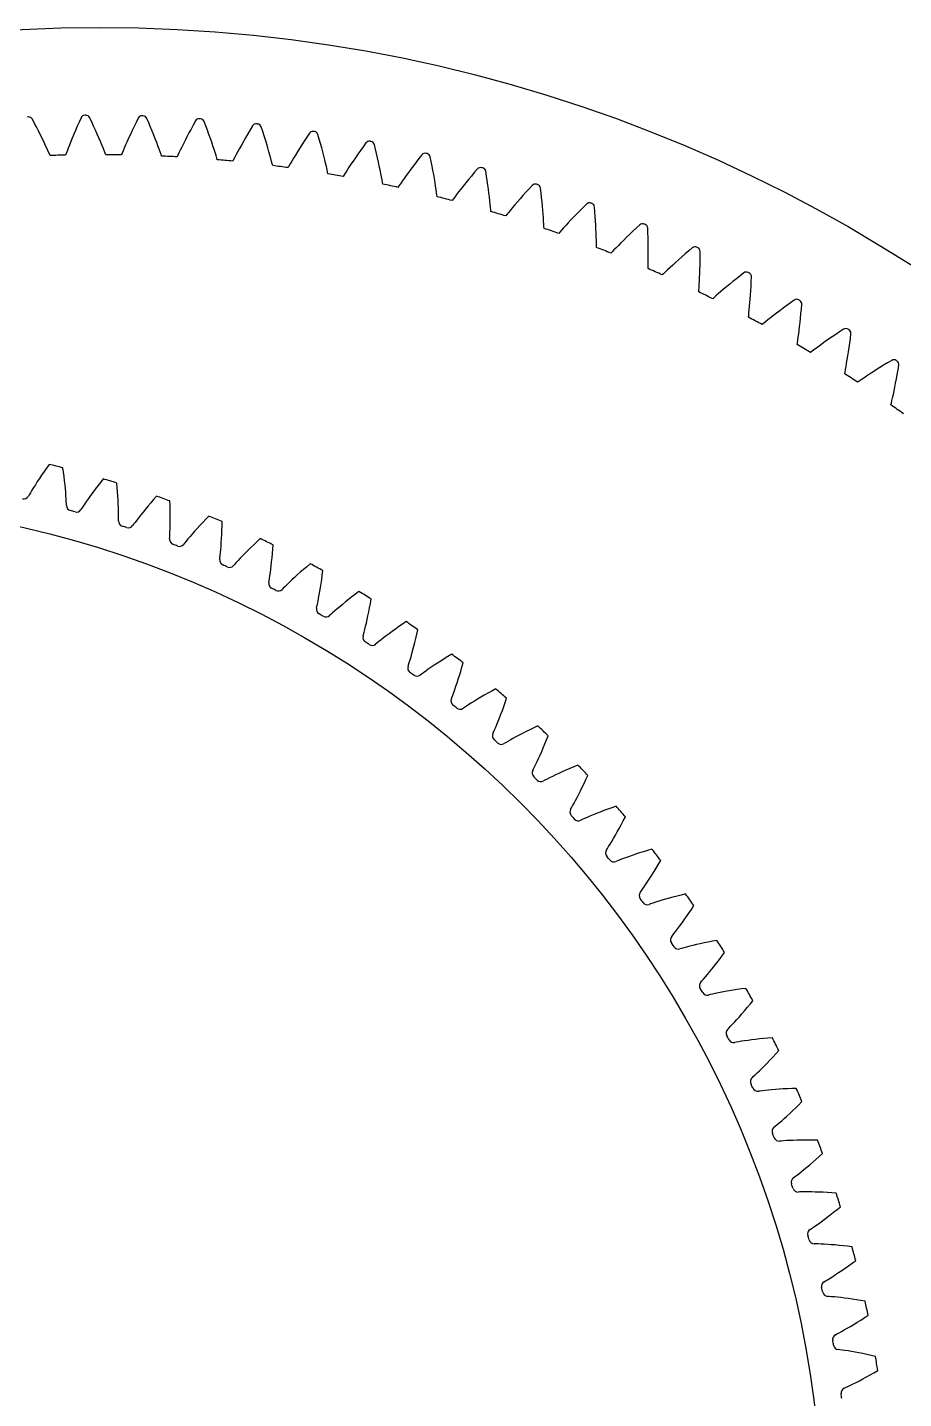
# Model space of a CAD drawing. Header units: millimetres. Extents: x -107 to 107, y -107 to 107.
# Drawn here: x -5.1 to 57.3, y 9.4 to 107.1 of the extents above; entities that cross this region are included whole.
import ezdxf

# ---------------------------------------------------------------- set-up
doc = ezdxf.new("R2010")
doc.units = ezdxf.units.MM

msp = doc.modelspace()

# ---------------------------------------------------------------- linework, layer by layer
at = {"layer": 'journal'}
msp.add_circle((-21.875, 0), 73.3245, dxfattribs=at)
at = {"layer": 'outer'}
msp.add_circle((0, 0), 107.079107, dxfattribs=at)
at = {"layer": 'output_ring'}
for p, q in [((-1.327338, 100.649201), (-1.466602, 100.339427)), ((-0.567274, 100.348542), (-0.712787, 100.65543)), ((2.752619, 100.620309), (2.600916, 100.316434)), ((3.499875, 100.289095), (3.366918, 100.601627)), ((-4.63349, 100.243116), (-4.791321, 100.543855)), ((-4.482657, 99.950977), (-4.63349, 100.243116)), ((-4.339399, 99.668137), (-4.482657, 99.950977)), ((-4.20389, 99.395463), (-4.339399, 99.668137)), ((-1.725209, 99.747639), (-1.843898, 99.467235)), ((-1.599404, 100.038662), (-1.725209, 99.747639)), ((-1.466602, 100.339427), (-1.599404, 100.038662)), ((-0.428403, 100.050529), (-0.567274, 100.348542)), ((-0.296726, 99.762116), (-0.428403, 100.050529)), ((-0.172378, 99.484175), (-0.296726, 99.762116)), ((2.318539, 99.735612), (2.188584, 99.460248)), ((2.456034, 100.021297), (2.318539, 99.735612)), ((2.600916, 100.316434), (2.456034, 100.021297)), ((3.626555, 99.985699), (3.499875, 100.289095)), ((3.746435, 99.692187), (3.626555, 99.985699)), ((3.859417, 99.409434), (3.746435, 99.692187)), ((6.507437, 99.839597), (6.358478, 99.559719)), ((6.664161, 100.12862), (6.507437, 99.839597)), ((6.828054, 100.426099), (6.664161, 100.12862)), ((7.561274, 100.064873), (7.441091, 100.382537)), ((7.675554, 99.756593), (7.561274, 100.064873)), ((7.783441, 99.458463), (7.675554, 99.756593)), ((10.716457, 99.776296), (10.548149, 99.493862)), ((10.892271, 100.066888), (10.716457, 99.776296)), ((11.610249, 99.676245), (11.503039, 99.998518)), ((11.711942, 99.363587), (11.610249, 99.676245)), ((-4.076373, 99.134022), (-4.20389, 99.395463)), ((-3.957199, 98.88517), (-4.076373, 99.134022)), ((-3.846896, 98.650707), (-3.957199, 98.88517)), ((-3.746287, 98.433177), (-3.846896, 98.650707)), ((-2.154976, 98.702161), (-2.24218, 98.47892)), ((-2.059124, 98.942894), (-2.154976, 98.702161)), ((-1.955293, 99.198528), (-2.059124, 98.942894)), ((-1.843898, 99.467235), (-1.955293, 99.198528)), ((-0.05556, 99.217781), (-0.172378, 99.484175)), ((0.05343, 98.964304), (-0.05556, 99.217781)), ((0.154141, 98.725563), (0.05343, 98.964304)), ((0.245852, 98.504135), (0.154141, 98.725563)), ((1.846756, 98.708409), (1.750577, 98.488885)), ((1.952285, 98.94506), (1.846756, 98.708409)), ((2.066391, 99.196276), (1.952285, 98.94506)), ((2.188584, 99.460248), (2.066391, 99.196276)), ((3.965343, 99.138525), (3.859417, 99.409434)), ((4.063972, 98.880839), (3.965343, 99.138525)), ((4.154925, 98.638213), (4.063972, 98.880839)), ((4.237587, 98.413251), (4.154925, 98.638213)), ((5.960487, 98.784659), (5.845455, 98.552479)), ((6.08468, 99.031045), (5.960487, 98.784659)), ((6.21747, 99.289847), (6.08468, 99.031045)), ((6.358478, 99.559719), (6.21747, 99.289847)), ((7.884872, 99.171365), (7.783441, 99.458463)), ((7.979732, 98.896385), (7.884872, 99.171365)), ((8.067837, 98.634914), (7.979732, 98.896385)), ((8.148883, 98.388801), (8.067837, 98.634914)), ((10.092972, 98.703106), (9.958896, 98.461955)), ((10.236141, 98.956314), (10.092972, 98.703106)), ((10.387969, 99.22025), (10.236141, 98.956314)), ((10.548149, 99.493862), (10.387969, 99.22025)), ((11.807659, 99.06133), (11.711942, 99.363587)), ((11.897371, 98.770356), (11.807659, 99.06133)), ((11.98101, 98.491759), (11.897371, 98.770356)), ((14.400394, 98.717762), (14.237994, 98.460196)), ((14.57153, 98.984658), (14.400394, 98.717762)), ((14.751145, 99.260039), (14.57153, 98.984658)), ((14.938591, 99.543267), (14.751145, 99.260039)), ((15.640149, 99.123849), (15.546087, 99.450202)), ((15.729087, 98.807326), (15.640149, 99.123849)), ((15.812477, 98.501439), (15.729087, 98.807326)), ((18.960368, 98.856098), (18.761598, 98.580698)), ((19.644351, 98.408592), (19.563593, 98.73849)), ((-3.656784, 98.236545), (-3.746287, 98.433177)), ((-3.581247, 98.068193), (-3.656784, 98.236545)), ((-3.530154, 97.953016), (-3.581247, 98.068193)), ((-2.384735, 98.104581), (-2.428736, 97.986512)), ((-2.319569, 98.277212), (-2.384735, 98.104581)), ((-2.24218, 98.47892), (-2.319569, 98.277212)), ((0.327313, 98.304037), (0.245852, 98.504135)), ((0.395965, 98.132762), (0.327313, 98.304037)), ((0.442349, 98.015609), (0.395965, 98.132762)), ((1.592968, 98.120631), (1.544219, 98.004442)), ((1.665078, 98.290479), (1.592968, 98.120631)), ((1.750577, 98.488885), (1.665078, 98.290479)), ((4.310872, 98.210015), (4.237587, 98.413251)), ((4.372527, 98.0361), (4.310872, 98.210015)), ((4.414125, 97.917163), (4.372527, 98.0361)), ((5.568055, 97.975469), (5.514638, 97.861351)), ((5.646988, 98.142255), (5.568055, 97.975469)), ((5.740458, 98.337034), (5.646988, 98.142255)), ((5.845455, 98.552479), (5.740458, 98.337034)), ((8.22236, 98.160674), (8.148883, 98.388801)), ((8.287348, 97.954635), (8.22236, 98.160674)), ((8.341904, 97.778364), (8.287348, 97.954635)), ((8.378648, 97.657839), (8.341904, 97.778364)), ((9.533994, 97.669334), (9.475995, 97.557474)), ((9.619621, 97.832784), (9.533994, 97.669334)), ((9.720907, 98.023614), (9.619621, 97.832784)), ((9.834549, 98.234628), (9.720907, 98.023614)), ((9.958896, 98.461955), (9.834549, 98.234628)), ((12.058446, 98.226932), (11.98101, 98.491759)), ((12.129452, 97.977737), (12.058446, 98.226932)), ((12.193623, 97.746819), (12.129452, 97.977737)), ((12.250208, 97.538316), (12.193623, 97.746819)), ((13.807485, 97.755378), (13.685385, 97.549143)), ((13.940943, 97.977479), (13.807485, 97.755378)), ((14.084681, 98.212998), (13.940943, 97.977479)), ((14.237994, 98.460196), (14.084681, 98.212998)), ((15.890323, 98.207069), (15.812477, 98.501439)), ((15.962603, 97.925311), (15.890323, 98.207069)), ((16.029243, 97.657563), (15.962603, 97.925311)), ((18.216454, 97.802309), (18.053249, 97.561526)), ((18.389158, 98.053081), (18.216454, 97.802309)), ((18.57097, 98.312822), (18.389158, 98.053081)), ((18.761598, 98.580698), (18.57097, 98.312822)), ((19.72039, 98.088726), (19.644351, 98.408592)), ((19.791315, 97.77971), (19.72039, 98.088726)), ((19.857168, 97.482427), (19.791315, 97.77971)), ((22.741225, 97.73939), (22.539898, 97.479459)), ((22.950992, 98.006508), (22.741225, 97.73939)), ((23.616279, 97.531651), (23.548956, 97.864551)), ((12.297576, 97.359979), (12.250208, 97.538316)), ((12.329406, 97.238064), (12.297576, 97.359979)), ((13.484268, 97.202728), (13.421784, 97.093311)), ((13.576449, 97.362574), (13.484268, 97.202728)), ((13.685385, 97.549143), (13.576449, 97.362574)), ((16.090092, 97.405695), (16.029243, 97.657563)), ((16.144853, 97.172366), (16.090092, 97.405695)), ((16.192942, 96.961742), (16.144853, 97.172366)), ((16.233043, 96.781631), (16.192942, 96.961742)), ((16.259906, 96.658526), (16.233043, 96.781631)), ((17.51097, 96.732397), (17.412387, 96.576418)), ((17.627378, 96.914398), (17.51097, 96.732397)), ((17.757735, 97.115516), (17.627378, 96.914398)), ((17.900084, 97.332026), (17.757735, 97.115516)), ((18.053249, 97.561526), (17.900084, 97.332026)), ((19.91797, 97.197971), (19.857168, 97.482427)), ((19.973705, 96.927743), (19.91797, 97.197971)), ((20.024296, 96.673616), (19.973705, 96.927743)), ((21.992155, 96.749761), (21.829816, 96.526656)), ((22.164984, 96.983732), (21.992155, 96.749761)), ((22.347709, 97.227299), (22.164984, 96.983732)), ((22.539898, 97.479459), (22.347709, 97.227299)), ((23.679292, 97.208966), (23.616279, 97.531651)), ((23.737635, 96.89733), (23.679292, 97.208966)), ((23.791387, 96.597622), (23.737635, 96.89733)), ((26.683488, 96.737496), (26.471793, 96.485937)), ((26.903909, 96.995893), (26.683488, 96.737496)), ((27.549405, 96.494466), (27.495628, 96.82982)), ((17.412387, 96.576418), (17.34552, 96.469623)), ((20.069556, 96.43826), (20.024296, 96.673616)), ((20.10907, 96.22586), (20.069556, 96.43826)), ((20.141839, 96.044272), (20.10907, 96.22586)), ((20.163691, 95.92018), (20.141839, 96.044272)), ((21.311898, 95.791434), (21.240758, 95.687436)), ((21.416721, 95.94329), (21.311898, 95.791434)), ((21.54041, 96.120423), (21.416721, 95.94329)), ((21.67881, 96.316093), (21.54041, 96.120423)), ((21.829816, 96.526656), (21.67881, 96.316093)), ((23.840611, 96.310936), (23.791387, 96.597622)), ((23.885349, 96.038671), (23.840611, 96.310936)), ((23.9256, 95.782703), (23.885349, 96.038671)), ((23.961285, 95.545706), (23.9256, 95.782703)), ((25.894929, 95.779036), (25.723681, 95.562694)), ((26.077097, 96.005811), (25.894929, 95.779036)), ((26.269543, 96.241773), (26.077097, 96.005811)), ((26.471793, 96.485937), (26.269543, 96.241773)), ((27.599289, 96.169492), (27.549405, 96.494466)), ((27.644955, 95.855747), (27.599289, 96.169492)), ((27.686517, 95.554108), (27.644955, 95.855747)), ((30.812622, 95.825915), (30.581911, 95.576662)), ((23.992159, 95.331879), (23.961285, 95.545706)), ((24.017542, 95.149112), (23.992159, 95.331879)), ((24.034348, 95.024236), (24.017542, 95.149112)), ((25.176394, 94.849064), (25.101098, 94.748035)), ((25.287285, 94.996547), (25.176394, 94.849064)), ((25.41805, 95.168523), (25.287285, 94.996547)), ((25.564266, 95.358423), (25.41805, 95.168523)), ((25.723681, 95.562694), (25.564266, 95.358423)), ((27.724082, 95.265662), (27.686517, 95.554108)), ((27.75775, 94.991808), (27.724082, 95.265662)), ((27.787595, 94.734419), (27.75775, 94.991808)), ((27.813646, 94.49617), (27.787595, 94.734419)), ((29.946366, 94.870153), (29.755157, 94.650947)), ((30.148216, 95.098122), (29.946366, 94.870153)), ((30.360195, 95.33389), (30.148216, 95.098122)), ((30.581911, 95.576662), (30.360195, 95.33389)), ((31.437267, 95.29874), (31.397125, 95.635998)), ((31.473941, 94.972012), (31.437267, 95.29874)), ((31.506855, 94.656674), (31.473941, 94.972012)), ((27.835829, 94.281267), (27.813646, 94.49617)), ((27.853785, 94.097622), (27.835829, 94.281267)), ((27.865516, 93.972168), (27.853785, 94.097622)), ((29.116301, 93.893726), (28.999525, 93.750858)), ((29.253928, 94.060261), (29.116301, 93.893726)), ((29.40772, 94.244079), (29.253928, 94.060261)), ((29.575283, 94.441722), (29.40772, 94.244079)), ((29.755157, 94.650947), (29.575283, 94.441722)), ((31.536158, 94.353598), (31.506855, 94.656674)), ((31.562003, 94.063867), (31.536158, 94.353598)), ((31.584545, 93.788873), (31.562003, 94.063867)), ((31.603934, 93.530486), (31.584545, 93.788873)), ((33.977356, 93.798226), (33.766433, 93.578623)), ((34.198715, 94.025208), (33.977356, 93.798226)), ((34.430087, 94.258796), (34.198715, 94.025208)), ((34.67071, 94.498495), (34.430087, 94.258796)), ((35.273478, 93.946439), (35.247036, 94.285047)), ((35.296881, 93.618493), (35.273478, 93.946439)), ((28.999525, 93.750858), (28.920196, 93.652963)), ((31.620309, 93.291377), (31.603934, 93.530486)), ((31.633765, 93.075752), (31.620309, 93.291377)), ((31.644264, 92.89153), (31.633765, 93.075752)), ((31.6509, 92.765704), (31.644264, 92.89153)), ((33.041743, 92.797458), (32.89748, 92.636637)), ((33.202858, 92.974893), (33.041743, 92.797458)), ((33.378292, 93.165583), (33.202858, 92.974893)), ((33.566498, 93.367346), (33.378292, 93.165583)), ((33.766433, 93.578623), (33.566498, 93.367346)), ((35.316988, 93.30208), (35.296881, 93.618493)), ((35.333985, 92.998066), (35.316988, 93.30208)), ((35.348068, 92.707525), (35.333985, 92.998066)), ((38.221695, 92.786064), (37.981047, 92.562044)), ((38.471834, 93.015814), (38.221695, 92.786064)), ((39.051734, 92.439784), (39.039037, 92.779185)), ((32.775009, 92.498619), (32.691779, 92.40402)), ((32.89748, 92.636637), (32.775009, 92.498619)), ((35.359447, 92.431844), (35.348068, 92.707525)), ((35.368349, 92.172883), (35.359447, 92.431844)), ((35.37502, 91.933307), (35.368349, 92.172883)), ((35.379726, 91.717314), (35.37502, 91.933307)), ((37.322688, 91.930344), (37.126461, 91.736373)), ((37.531022, 92.133344), (37.322688, 91.930344)), ((37.750671, 92.344218), (37.531022, 92.133344)), ((37.981047, 92.562044), (37.750671, 92.344218)), ((39.061828, 92.111159), (39.051734, 92.439784)), ((39.069096, 91.794191), (39.061828, 92.111159)), ((35.382751, 91.532818), (35.379726, 91.717314)), ((35.384283, 91.406826), (35.382751, 91.532818)), ((36.496645, 91.094406), (36.409649, 91.003257)), ((36.624608, 91.227347), (36.496645, 91.094406)), ((36.77527, 91.382189), (36.624608, 91.227347)), ((36.943443, 91.552949), (36.77527, 91.382189)), ((37.126461, 91.736373), (36.943443, 91.552949)), ((39.073759, 91.489738), (39.069096, 91.794191)), ((39.076055, 91.198865), (39.073759, 91.489738)), ((39.074653, 90.663841), (39.076253, 90.922949)), ((39.076253, 90.922949), (39.076055, 91.198865)), ((41.700976, 90.946801), (41.461962, 90.73849)), ((41.950505, 91.160884), (41.700976, 90.946801)), ((42.209749, 91.380308), (41.950505, 91.160884)), ((42.765829, 90.781251), (42.766897, 91.120888)), ((39.059529, 89.897767), (39.063104, 90.023717)), ((39.063104, 90.023717), (39.067559, 90.208185)), ((39.067559, 90.208185), (39.07161, 90.424191)), ((39.07161, 90.424191), (39.074653, 90.663841)), ((40.62333, 89.980584), (40.448375, 89.81678)), ((40.813631, 90.15644), (40.62333, 89.980584)), ((41.017558, 90.342299), (40.813631, 90.15644)), ((41.233947, 90.536691), (41.017558, 90.342299)), ((41.461962, 90.73849), (41.233947, 90.536691)), ((42.749334, 89.831092), (42.757014, 90.135485)), ((42.757014, 90.135485), (42.762597, 90.452486)), ((42.762597, 90.452486), (42.765829, 90.781251)), ((40.158316, 89.540524), (40.067698, 89.452976)), ((40.291562, 89.66817), (40.158316, 89.540524)), ((40.448375, 89.81678), (40.291562, 89.66817)), ((42.704005, 88.766508), (42.716758, 89.005838)), ((42.716758, 89.005838), (42.728857, 89.264668)), ((42.728857, 89.264668), (42.739841, 89.540366)), ((42.739841, 89.540366), (42.749334, 89.831092)), ((45.105131, 88.983678), (44.869125, 88.791285)), ((45.35239, 89.182132), (45.105131, 88.983678)), ((45.61039, 89.385927), (45.35239, 89.182132)), ((45.878314, 89.594665), (45.61039, 89.385927)), ((46.393107, 88.645201), (46.40966, 88.973564)), ((46.40966, 88.973564), (46.42449, 89.312879)), ((42.670601, 88.241006), (42.679277, 88.366708)), ((42.679277, 88.366708), (42.691204, 88.550843)), ((42.691204, 88.550843), (42.704005, 88.766508)), ((43.892317, 87.961669), (43.754008, 87.839528)), ((44.055024, 88.103802), (43.892317, 87.961669)), ((44.236474, 88.260381), (44.055024, 88.103802)), ((44.433745, 88.428381), (44.236474, 88.260381)), ((44.645036, 88.605823), (44.433745, 88.428381)), ((44.869125, 88.791285), (44.645036, 88.605823)), ((46.333406, 87.734752), (46.354673, 88.024855)), ((46.354673, 88.024855), (46.374681, 88.328686)), ((46.374681, 88.328686), (46.393107, 88.645201)), ((43.754008, 87.839528), (43.659916, 87.755724)), ((46.244707, 86.748013), (46.266238, 86.962982)), ((46.266238, 86.962982), (46.288679, 87.201598)), ((46.288679, 87.201598), (46.311258, 87.459726)), ((46.311258, 87.459726), (46.333406, 87.734752)), ((48.674192, 87.082667), (48.430583, 86.899996)), ((48.929291, 87.270937), (48.674192, 87.082667)), ((49.195338, 87.464109), (48.929291, 87.270937)), ((49.4715, 87.661817), (49.195338, 87.464109)), ((49.947393, 86.692271), (49.97724, 87.019694)), ((49.97724, 87.019694), (50.005809, 87.358129)), ((46.211565, 86.439265), (46.225328, 86.564513)), ((46.225328, 86.564513), (46.244707, 86.748013)), ((47.277812, 85.994211), (47.180401, 85.914289)), ((47.420957, 86.110647), (47.277812, 85.994211)), ((47.58929, 86.246069), (47.420957, 86.110647)), ((47.776936, 86.395167), (47.58929, 86.246069)), ((47.980854, 86.555034), (47.776936, 86.395167)), ((48.199163, 86.723768), (47.980854, 86.555034)), ((48.430583, 86.899996), (48.199163, 86.723768)), ((49.850844, 85.78499), (49.88385, 86.073993)), ((49.88385, 86.073993), (49.916156, 86.376763)), ((49.916156, 86.376763), (49.947393, 86.692271)), ((49.722231, 84.802656), (49.752456, 85.016576)), ((49.752456, 85.016576), (49.784548, 85.254087)), ((49.784548, 85.254087), (49.817569, 85.511087)), ((49.817569, 85.511087), (49.850844, 85.78499)), ((52.163282, 85.038579), (51.91247, 84.86593)), ((52.425801, 85.216356), (52.163282, 85.038579)), ((52.699458, 85.398588), (52.425801, 85.216356)), ((52.983405, 85.584942), (52.699458, 85.398588)), ((53.462707, 84.922851), (53.504968, 85.25985)), ((49.676604, 84.495505), (49.695431, 84.620092)), ((49.695431, 84.620092), (49.722231, 84.802656)), ((50.723938, 84.007606), (50.623369, 83.931697)), ((50.871685, 84.118146), (50.723938, 84.007606)), ((51.045367, 84.246635), (50.871685, 84.118146)), ((51.238902, 84.388006), (51.045367, 84.246635)), ((51.449131, 84.539477), (51.238902, 84.388006)), ((51.674098, 84.699225), (51.449131, 84.539477)), ((51.91247, 84.86593), (51.674098, 84.699225)), ((53.331069, 83.981711), (53.375618, 84.282924)), ((53.375618, 84.282924), (53.419615, 84.596907)), ((53.419615, 84.596907), (53.462707, 84.922851)), ((53.15693, 82.930488), (53.198622, 83.166503)), ((53.198622, 83.166503), (53.24203, 83.421954)), ((53.24203, 83.421954), (53.286378, 83.694283)), ((53.286378, 83.694283), (53.331069, 83.981711)), ((55.836175, 83.021765), (55.566667, 82.854773)), ((56.116992, 83.192757), (55.836175, 83.021765)), ((56.408259, 83.367451), (56.116992, 83.192757)), ((56.860335, 82.68648), (56.916218, 83.021489)), ((53.060024, 82.412919), (53.083885, 82.53664)), ((53.083885, 82.53664), (53.118061, 82.717969)), ((53.118061, 82.717969), (53.15693, 82.930488)), ((54.417577, 82.108783), (54.23883, 81.987438)), ((54.616682, 82.242195), (54.417577, 82.108783)), ((54.832876, 82.385022), (54.616682, 82.242195)), ((55.064133, 82.535522), (54.832876, 82.385022)), ((55.309065, 82.69243), (55.064133, 82.535522)), ((55.566667, 82.854773), (55.309065, 82.69243)), ((56.690665, 81.751448), (56.747384, 82.050608)), ((56.747384, 82.050608), (56.80407, 82.36255)), ((56.80407, 82.36255), (56.860335, 82.68648)), ((54.086725, 81.882977), (53.983162, 81.811206)), ((54.23883, 81.987438), (54.086725, 81.882977)), ((56.52529, 80.942277), (56.579015, 81.195759)), ((56.579015, 81.195759), (56.634363, 81.466067)), ((56.634363, 81.466067), (56.690665, 81.751448)), ((56.356266, 80.194929), (56.385121, 80.317582)), ((56.385121, 80.317582), (56.426618, 80.497376)), ((56.426618, 80.497376), (56.474068, 80.708145)), ((56.474068, 80.708145), (56.52529, 80.942277))]:
    msp.add_line(p, q, dxfattribs=at)
for centre, radius, start, end in [((0, 0), 100.829107, 92.882622, 92.923829), ((-5.055612, 100.401903), 0.3, 28.240478, 92.882622), ((-1.05491, 100.523572), 0.3, 90.601249, 155.243392), ((0, 0), 100.829107, 90.560042, 90.601249), ((-0.982613, 100.524305), 0.3, 25.917898, 90.560042), ((3.019733, 100.483743), 0.3, 88.278668, 152.920812), ((0, 0), 100.829107, 88.237461, 88.278668), ((3.092, 100.481545), 0.3, 23.595317, 88.237461), ((7.089414, 100.278819), 0.3, 85.956087, 150.598231), ((0, 0), 100.829107, 85.91488, 85.956087), ((7.161532, 100.273695), 0.3, 21.272737, 85.91488), ((11.147447, 99.909138), 0.3, 83.633507, 148.275651), ((0, 0), 100.829107, 83.5923, 83.633507), ((11.219298, 99.901095), 0.3, 18.950156, 83.5923), ((15.187165, 99.375306), 0.3, 81.310926, 145.95307), ((0, 0), 100.829107, 81.269719, 81.310926), ((15.258632, 99.364358), 0.3, 16.627575, 81.269719), ((19.201931, 98.6782), 0.3, 78.988345, 143.630489), ((0, 0), 100.829107, 78.947138, 78.988345), ((19.272895, 98.664365), 0.3, 14.304995, 78.947138), ((0, 0), 98.016607, 91.419867, 92.064004), ((0, 0), 98.016607, 89.097286, 89.741423), ((0, 0), 98.016607, 86.774706, 87.418843), ((0, 0), 98.016607, 84.452125, 85.096262), ((23.185147, 97.818967), 0.3, 76.665765, 141.307909), ((0, 0), 100.829107, 76.624558, 76.665765), ((23.255492, 97.802267), 0.3, 11.982414, 76.624558), ((0, 0), 98.016607, 82.129545, 82.773681), ((27.130271, 96.799017), 0.3, 74.343184, 138.985328), ((0, 0), 100.829107, 74.301977, 74.343184), ((27.199882, 96.77948), 0.3, 9.659833, 74.301977), ((0, 0), 98.016607, 79.806964, 80.451101), ((0, 0), 98.016607, 77.484383, 78.12852), ((31.03082, 95.620027), 0.3, 72.020603, 136.662747), ((0, 0), 100.829107, 71.979397, 72.020603), ((31.099581, 95.597685), 0.3, 7.337253, 71.979397), ((0, 0), 98.016607, 75.161803, 75.805939), ((0, 0), 98.016607, 72.839222, 73.483359), ((34.880385, 94.283934), 0.3, 69.698023, 134.340167), ((0, 0), 100.829107, 69.656816, 69.698023), ((34.948185, 94.258823), 0.3, 5.014672, 69.656816), ((38.672642, 92.792932), 0.3, 67.375442, 132.017586), ((0, 0), 100.829107, 67.334235, 67.375442), ((38.739368, 92.765095), 0.3, 2.692091, 67.334235), ((0, 0), 98.016607, 70.516641, 71.160778), ((0, 0), 98.016607, 68.194061, 68.838197), ((42.401359, 91.149471), 0.3, 65.052862, 129.695005), ((0, 0), 100.829107, 65.011655, 65.052862), ((42.466903, 91.118953), 0.3, 0.369511, 65.011655), ((0, 0), 98.016607, 65.87148, 66.515617), ((46.060412, 89.356252), 0.3, 62.730281, 127.372425), ((0, 0), 100.829107, 62.689074, 62.730281), ((46.124665, 89.323103), 0.3, 358.04693, 62.689074), ((0, 0), 98.016607, 63.548899, 64.193036), ((49.643787, 87.416222), 0.3, 60.4077, 125.049844), ((0, 0), 100.829107, 60.366493, 60.4077), ((49.706644, 87.380495), 0.3, 355.724349, 60.366493), ((0, 0), 98.016607, 61.226319, 61.870455), ((53.145598, 85.332566), 0.3, 58.08512, 122.727263), ((0, 0), 100.829107, 58.043913, 58.08512), ((53.206955, 85.294322), 0.3, 353.401769, 58.043913), ((0, 0), 98.016607, 58.903738, 59.547875), ((56.56009, 83.108709), 0.3, 55.762539, 120.404683), ((0, 0), 100.829107, 55.721332, 55.762539), ((56.619847, 83.06801), 0.3, 351.079188, 55.721332), ((0, 0), 98.016607, 56.581157, 57.225294), ((0, 0), 98.016607, 54.258577, 54.902714)]:
    msp.add_arc(centre, radius, start, end, dxfattribs=at)
at = {"layer": 'thin_ring_external'}
for p, q in [((-4.129839, 75.197196), (-4.288804, 74.9593)), ((-3.96157, 75.443298), (-4.129839, 75.197196)), ((-3.784209, 75.69679), (-3.96157, 75.443298)), ((-3.597914, 75.956986), (-3.784209, 75.69679)), ((-2.567379, 75.3956), (-2.610793, 75.712654)), ((-2.52874, 75.088643), (-2.567379, 75.3956)), ((-4.706268, 74.30627), (-4.823453, 74.114608)), ((-4.577527, 74.512379), (-4.706268, 74.30627)), ((-4.438171, 74.730608), (-4.577527, 74.512379)), ((-4.288804, 74.9593), (-4.438171, 74.730608)), ((-2.494696, 74.792465), (-2.52874, 75.088643)), ((-2.465055, 74.507886), (-2.494696, 74.792465)), ((-2.43961, 74.235924), (-2.465055, 74.507886)), ((-2.418139, 73.977886), (-2.43961, 74.235924)), ((-0.132758, 74.430216), (-0.313373, 74.193027)), ((0.057316, 74.674321), (-0.132758, 74.430216)), ((0.256654, 74.924666), (0.057316, 74.674321)), ((1.257179, 74.311392), (1.230011, 74.630249)), ((1.280094, 74.002863), (1.257179, 74.311392)), ((-5.01508, 73.792061), (-5.076072, 73.69044)), ((-4.927478, 73.94099), (-5.01508, 73.792061)), ((-4.823453, 74.114608), (-4.927478, 73.94099)), ((-2.400404, 73.735522), (-2.418139, 73.977886)), ((-2.386152, 73.511327), (-2.400404, 73.735522)), ((-2.375124, 73.309231), (-2.386152, 73.511327)), ((-2.367107, 73.136634), (-2.375124, 73.309231)), ((-0.934542, 73.332696), (-1.06136, 73.147268)), ((-0.795445, 73.531962), (-0.934542, 73.332696)), ((-0.645127, 73.742792), (-0.795445, 73.531962)), ((-0.484277, 73.963558), (-0.645127, 73.742792)), ((-0.313373, 74.193027), (-0.484277, 73.963558)), ((1.298971, 73.705333), (1.280094, 74.002863)), ((1.314043, 73.419611), (1.298971, 73.705333)), ((1.325568, 73.146705), (1.314043, 73.419611)), ((3.841621, 73.457035), (3.639332, 73.222954)), ((4.053482, 73.696875), (3.841621, 73.457035)), ((5.021389, 73.033314), (5.010537, 73.353143)), ((-2.360559, 73.018295), (-2.367107, 73.136634)), ((-1.269206, 72.834926), (-1.335308, 72.736552)), ((-1.174114, 72.979188), (-1.269206, 72.834926)), ((-1.06136, 73.147268), (-1.174114, 72.979188)), ((1.333835, 72.887908), (1.325568, 73.146705)), ((1.339172, 72.644954), (1.333835, 72.887908)), ((1.341958, 72.420324), (1.339172, 72.644954)), ((1.342652, 72.217928), (1.341958, 72.420324)), ((2.931644, 72.359709), (2.782554, 72.167805)), ((3.092531, 72.562588), (2.931644, 72.359709)), ((3.264443, 72.774854), (3.092531, 72.562588)), ((3.446841, 72.995297), (3.264443, 72.774854)), ((3.639332, 73.222954), (3.446841, 72.995297)), ((5.02852, 72.724018), (5.021389, 73.033314)), ((5.03218, 72.425911), (5.02852, 72.724018)), ((5.032643, 72.139793), (5.03218, 72.425911)), ((7.782666, 72.276818), (7.558835, 72.048109)), ((1.341846, 72.045147), (1.342652, 72.217928)), ((1.342343, 71.926628), (1.341846, 72.045147)), ((2.422909, 71.687772), (2.351871, 71.592902)), ((2.525244, 71.826991), (2.422909, 71.687772)), ((2.646432, 71.989095), (2.525244, 71.826991)), ((2.782554, 72.167805), (2.646432, 71.989095)), ((5.009498, 71.140384), (5.018185, 71.364863)), ((5.018185, 71.364863), (5.025261, 71.607773)), ((5.025261, 71.607773), (5.030219, 71.866655)), ((5.030219, 71.866655), (5.032643, 72.139793)), ((6.947577, 71.396289), (6.765051, 71.193078)), ((7.140993, 71.60713), (6.947577, 71.396289)), ((7.344857, 71.824662), (7.140993, 71.60713)), ((7.558835, 72.048109), (7.344857, 71.824662)), ((8.706758, 71.255444), (8.715428, 71.564701)), ((8.715428, 71.564701), (8.720921, 71.884666)), ((4.984674, 70.647313), (4.990229, 70.765702)), ((4.990229, 70.765702), (4.999856, 70.938217)), ((4.999856, 70.938217), (5.009498, 71.140384)), ((6.051634, 70.353594), (5.975844, 70.262475)), ((6.160944, 70.487406), (6.051634, 70.353594)), ((6.290252, 70.64311), (6.160944, 70.487406)), ((6.43532, 70.814637), (6.290252, 70.64311)), ((6.594015, 70.998678), (6.43532, 70.814637)), ((6.765051, 71.193078), (6.594015, 70.998678)), ((8.646506, 70.140821), (8.664676, 70.399112)), ((8.664676, 70.399112), (8.681044, 70.671771)), ((8.681044, 70.671771), (8.695191, 70.957539)), ((8.695191, 70.957539), (8.706758, 71.255444)), ((11.19926, 70.451217), (10.974152, 70.238987)), ((11.434477, 70.668199), (11.19926, 70.451217)), ((8.568524, 69.301638), (8.586947, 69.473436)), ((8.586947, 69.473436), (8.606899, 69.674847)), ((8.606899, 69.674847), (8.627037, 69.89859)), ((8.627037, 69.89859), (8.646506, 70.140821)), ((10.182113, 69.45242), (10.014228, 69.276722)), ((10.362853, 69.637832), (10.182113, 69.45242)), ((10.555517, 69.831458), (10.362853, 69.637832)), ((10.759446, 70.032149), (10.555517, 69.831458)), ((10.974152, 70.238987), (10.759446, 70.032149)), ((12.278448, 69.304047), (12.305211, 69.600972)), ((12.305211, 69.600972), (12.329661, 69.909383)), ((12.329661, 69.909383), (12.351484, 70.228651)), ((8.556931, 69.183686), (8.568524, 69.301638)), ((9.607502, 68.835871), (9.527158, 68.748741)), ((9.723501, 68.963927), (9.607502, 68.835871)), ((9.860591, 69.112826), (9.723501, 68.963927)), ((10.014228, 69.276722), (9.860591, 69.112826)), ((12.156312, 68.249959), (12.188125, 68.49088)), ((12.188125, 68.49088), (12.21946, 68.747907)), ((12.21946, 68.747907), (12.249728, 69.019374)), ((12.249728, 69.019374), (12.278448, 69.304047)), ((14.517746, 68.470067), (14.292759, 68.274462)), ((14.753397, 68.670526), (14.517746, 68.470067)), ((14.999387, 68.875215), (14.753397, 68.670526)), ((15.854657, 68.07168), (15.892754, 68.389417)), ((12.049794, 67.539568), (12.067395, 67.656773)), ((12.067395, 67.656773), (12.094566, 67.827407)), ((12.094566, 67.827407), (12.124776, 68.027536)), ((12.124776, 68.027536), (12.156312, 68.249959)), ((13.348135, 67.402234), (13.203622, 67.26053)), ((13.509941, 67.558071), (13.348135, 67.402234)), ((13.686579, 67.724968), (13.509941, 67.558071)), ((13.876549, 67.90091), (13.686579, 67.724968)), ((14.078849, 68.084446), (13.876549, 67.90091)), ((14.292759, 68.274462), (14.078849, 68.084446)), ((15.729384, 67.186913), (15.772603, 67.469749)), ((15.772603, 67.469749), (15.814491, 67.76492)), ((15.814491, 67.76492), (15.854657, 68.07168)), ((13.081235, 67.138564), (12.996547, 67.055649)), ((13.203622, 67.26053), (13.081235, 67.138564)), ((15.553951, 66.202749), (15.596803, 66.423272)), ((15.596803, 66.423272), (15.640876, 66.662254)), ((15.640876, 66.662254), (15.685294, 66.917346)), ((15.685294, 66.917346), (15.729384, 67.186913)), ((17.966396, 66.522517), (17.731715, 66.338655)), ((18.211975, 66.710682), (17.966396, 66.522517)), ((18.468095, 66.902543), (18.211975, 66.710682)), ((15.454152, 65.719246), (15.477714, 65.8354)), ((15.477714, 65.8354), (15.513563, 66.004424)), ((15.513563, 66.004424), (15.553951, 66.202749)), ((16.743787, 65.515797), (16.592226, 65.381657)), ((16.913339, 65.66317), (16.743787, 65.515797)), ((17.098268, 65.820829), (16.913339, 65.66317)), ((17.296974, 65.986842), (17.098268, 65.820829)), ((17.508381, 66.159809), (17.296974, 65.986842)), ((17.731715, 66.338655), (17.508381, 66.159809)), ((19.110935, 65.179169), (19.168539, 65.459429)), ((19.168539, 65.459429), (19.225445, 65.752077)), ((19.225445, 65.752077), (19.281222, 66.056386)), ((19.281222, 66.056386), (19.335493, 66.371763)), ((16.463772, 65.266099), (16.374961, 65.187617)), ((16.592226, 65.381657), (16.463772, 65.266099)), ((18.939535, 64.423294), (18.995753, 64.659714)), ((18.995753, 64.659714), (19.053138, 64.912205)), ((19.053138, 64.912205), (19.110935, 65.179169)), ((21.565971, 64.576797), (21.311105, 64.401417)), ((21.831554, 64.75533), (21.565971, 64.576797)), ((18.761122, 63.727471), (18.790584, 63.84227)), ((18.790584, 63.84227), (18.835016, 64.009243)), ((18.835016, 64.009243), (18.885479, 64.205247)), ((18.885479, 64.205247), (18.939535, 64.423294)), ((20.215542, 63.59696), (20.038686, 63.458438)), ((20.40828, 63.744971), (20.215542, 63.59696)), ((20.615204, 63.900621), (20.40828, 63.744971)), ((20.835167, 64.062568), (20.615204, 63.900621)), ((21.067341, 64.229777), (20.835167, 64.062568)), ((21.311105, 64.401417), (21.067341, 64.229777)), ((22.457397, 63.278334), (22.529172, 63.567694)), ((22.529172, 63.567694), (22.600414, 63.868758)), ((22.600414, 63.868758), (22.670717, 64.180953)), ((19.746287, 63.223363), (19.653584, 63.149518)), ((19.880474, 63.332211), (19.746287, 63.223363)), ((20.038686, 63.458438), (19.880474, 63.332211)), ((22.244003, 62.488484), (22.314206, 62.737716)), ((22.314206, 62.737716), (22.385559, 63.00138)), ((22.385559, 63.00138), (22.457397, 63.278334)), ((21.962077, 61.569437), (21.997362, 61.682582)), ((21.997362, 61.682582), (22.050262, 61.847069)), ((22.050262, 61.847069), (22.110668, 62.040241)), ((22.110668, 62.040241), (22.175787, 62.255243)), ((22.175787, 62.255243), (22.244003, 62.488484)), ((23.822582, 61.647692), (23.60798, 61.50281)), ((24.050527, 61.798196), (23.822582, 61.647692)), ((24.290936, 61.953332), (24.050527, 61.798196)), ((24.543145, 62.112301), (24.290936, 61.953332)), ((24.806635, 62.274438), (24.543145, 62.112301)), ((25.080987, 62.439178), (24.806635, 62.274438)), ((25.803575, 61.514504), (25.889728, 61.822701)), ((22.920217, 61.015684), (22.823865, 60.946668)), ((23.059787, 61.117538), (22.920217, 61.015684)), ((23.224238, 61.235522), (23.059787, 61.117538)), ((23.407936, 61.364833), (23.224238, 61.235522)), ((23.60798, 61.50281), (23.407936, 61.364833)), ((25.459988, 60.399551), (25.544711, 60.659228)), ((25.544711, 60.659228), (25.630597, 60.932152)), ((25.630597, 60.932152), (25.717053, 61.21747)), ((25.717053, 61.21747), (25.803575, 61.514504)), ((25.150912, 59.523543), (25.221102, 59.713378)), ((25.221102, 59.713378), (25.297115, 59.924775)), ((25.297115, 59.924775), (25.377152, 60.154229)), ((25.377152, 60.154229), (25.459988, 60.399551)), ((27.654087, 59.661141), (27.394089, 59.515257)), ((27.925511, 59.809613), (27.654087, 59.661141)), ((28.207917, 59.960129), (27.925511, 59.809613)), ((25.048666, 59.250776), (25.089683, 59.361972)), ((25.089683, 59.361972), (25.150912, 59.523543)), ((25.977281, 58.648822), (25.877531, 58.584816)), ((26.12187, 58.743417), (25.977281, 58.648822)), ((26.292131, 58.85285), (26.12187, 58.743417)), ((26.482192, 58.972613), (26.292131, 58.85285)), ((26.68902, 59.100195), (26.482192, 58.972613)), ((26.910739, 59.23393), (26.68902, 59.100195)), ((27.146072, 59.372599), (26.910739, 59.23393)), ((27.394089, 59.515257), (27.146072, 59.372599)), ((28.679861, 58.427006), (28.780772, 58.707537)), ((28.780772, 58.707537), (28.882348, 58.999765)), ((28.882348, 58.999765), (28.984125, 59.303162)), ((28.295376, 57.43797), (28.387024, 57.663039)), ((28.387024, 57.663039), (28.48228, 57.90381)), ((28.48228, 57.90381), (28.580151, 58.158823)), ((28.580151, 58.158823), (28.679861, 58.427006)), ((28.012836, 56.777537), (28.059477, 56.886493)), ((28.059477, 56.886493), (28.128877, 57.044727)), ((28.128877, 57.044727), (28.208669, 57.230731)), ((28.208669, 57.230731), (28.295376, 57.43797)), ((29.871621, 56.665634), (29.643362, 56.543395)), ((30.113727, 56.792106), (29.871621, 56.665634)), ((30.368705, 56.921914), (30.113727, 56.792106)), ((30.635812, 57.054331), (30.368705, 56.921914)), ((30.914463, 57.188751), (30.635812, 57.054331)), ((31.204186, 57.324651), (30.914463, 57.188751)), ((28.909504, 56.128952), (28.806616, 56.070123)), ((29.058735, 56.216041), (28.909504, 56.128952)), ((29.234361, 56.316637), (29.058735, 56.216041)), ((29.430289, 56.426539), (29.234361, 56.316637)), ((29.643362, 56.543395), (29.430289, 56.426539)), ((31.483959, 55.506688), (31.597233, 55.76943)), ((31.597233, 55.76943), (31.712336, 56.044442)), ((31.712336, 56.044442), (31.828701, 56.331103)), ((31.828701, 56.331103), (31.945837, 56.628907)), ((31.065573, 54.598775), (31.162748, 54.801317)), ((31.162748, 54.801317), (31.26577, 55.021412)), ((31.26577, 55.021412), (31.373194, 55.257006)), ((31.373194, 55.257006), (31.483959, 55.506688)), ((30.846855, 54.156171), (30.898999, 54.262604)), ((30.898999, 54.262604), (30.976388, 54.417087)), ((30.976388, 54.417087), (31.065573, 54.598775)), ((32.244537, 53.733256), (32.043253, 53.633501)), ((32.463299, 53.839079), (32.244537, 53.733256)), ((32.697501, 53.949504), (32.463299, 53.839079)), ((32.945749, 54.063448), (32.697501, 53.949504)), ((33.207023, 54.180068), (32.945749, 54.063448)), ((33.480543, 54.298674), (33.207023, 54.180068)), ((33.765694, 54.41869), (33.480543, 54.298674)), ((34.061978, 54.539619), (33.765694, 54.41869)), ((34.634947, 53.515479), (34.767136, 53.806914)), ((31.709236, 53.462648), (31.603478, 53.40915)), ((31.862719, 53.542003), (31.709236, 53.462648)), ((32.043253, 53.633501), (31.862719, 53.542003)), ((34.24856, 52.709743), (34.375101, 52.966358)), ((34.375101, 52.966358), (34.504097, 53.235134)), ((34.504097, 53.235134), (34.634947, 53.515479)), ((33.686015, 51.64748), (33.78436, 51.824377)), ((33.78436, 51.824377), (33.891751, 52.021693)), ((33.891751, 52.021693), (34.005876, 52.23624)), ((34.005876, 52.23624), (34.125191, 52.466041)), ((34.125191, 52.466041), (34.24856, 52.709743)), ((33.543329, 51.393518), (33.600839, 51.49715)), ((33.600839, 51.49715), (33.686015, 51.64748)), ((34.711478, 50.810441), (34.526508, 50.728281)), ((34.917593, 50.899788), (34.711478, 50.810441)), ((35.141473, 50.994303), (34.917593, 50.899788)), ((35.381008, 51.092625), (35.141473, 50.994303)), ((35.634751, 51.193746), (35.381008, 51.092625)), ((35.901638, 51.296872), (35.634751, 51.193746)), ((36.180857, 51.401358), (35.901638, 51.296872)), ((36.471765, 51.506657), (36.180857, 51.401358)), ((36.773837, 51.6123), (36.471765, 51.506657)), ((37.293765, 50.56024), (37.440663, 50.844545)), ((34.369173, 50.656866), (34.260821, 50.608838)), ((34.526508, 50.728281), (34.369173, 50.656866)), ((36.866741, 49.775284), (37.00622, 50.025103)), ((37.00622, 50.025103), (37.148772, 50.286942)), ((37.148772, 50.286942), (37.293765, 50.56024)), ((36.25069, 48.74313), (36.357939, 48.914775)), ((36.357939, 48.914775), (36.475265, 49.10635)), ((36.475265, 49.10635), (36.600196, 49.31479)), ((36.600196, 49.31479), (36.731089, 49.5382)), ((36.731089, 49.5382), (36.866741, 49.775284)), ((36.095222, 48.496785), (36.157949, 48.597345)), ((36.157949, 48.597345), (36.25069, 48.74313)), ((37.232075, 47.854823), (37.043151, 47.782215)), ((37.442484, 47.933529), (37.232075, 47.854823)), ((37.670897, 48.016489), (37.442484, 47.933529)), ((37.915141, 48.102452), (37.670897, 48.016489)), ((38.173715, 48.190484), (37.915141, 48.102452)), ((38.44552, 48.279849), (38.173715, 48.190484)), ((38.72971, 48.369941), (38.44552, 48.279849)), ((39.025615, 48.460249), (38.72971, 48.369941)), ((39.332688, 48.550331), (39.025615, 48.460249)), ((36.882376, 47.718926), (36.771713, 47.676493)), ((37.043151, 47.782215), (36.882376, 47.718926)), ((39.331671, 46.710967), (39.483724, 46.953338)), ((39.483724, 46.953338), (39.63946, 47.207556)), ((39.63946, 47.207556), (39.798219, 47.473095)), ((39.798219, 47.473095), (39.959442, 47.749528)), ((38.779595, 45.87756), (38.90655, 46.062894)), ((38.90655, 46.062894), (39.041961, 46.264684)), ((39.041961, 46.264684), (39.18409, 46.481118)), ((39.18409, 46.481118), (39.331671, 46.710967)), ((38.495878, 45.47353), (38.563658, 45.570756)), ((38.563658, 45.570756), (38.663721, 45.711616)), ((38.663721, 45.711616), (38.779595, 45.87756)), ((40.293288, 44.986785), (40.044974, 44.913406)), ((40.55602, 45.061499), (40.293288, 44.986785)), ((40.832033, 45.136869), (40.55602, 45.061499)), ((41.120453, 45.212333), (40.832033, 45.136869)), ((41.420583, 45.287414), (41.120453, 45.212333)), ((41.731854, 45.361699), (41.420583, 45.287414)), ((39.242287, 44.656493), (39.129601, 44.619766)), ((39.406084, 44.71149), (39.242287, 44.656493)), ((39.598469, 44.774357), (39.406084, 44.71149)), ((39.812622, 44.842216), (39.598469, 44.774357)), ((40.044974, 44.913406), (39.812622, 44.842216)), ((41.801151, 43.759077), (41.969663, 44.005012)), ((41.969663, 44.005012), (42.141774, 44.262098)), ((42.141774, 44.262098), (42.316902, 44.529938)), ((41.179263, 42.899266), (41.324801, 43.093878)), ((41.324801, 43.093878), (41.477796, 43.302773)), ((41.477796, 43.302773), (41.63692, 43.524786)), ((41.63692, 43.524786), (41.801151, 43.759077)), ((40.739033, 42.33164), (40.811689, 42.425278)), ((40.811689, 42.425278), (40.918814, 42.560844)), ((40.918814, 42.560844), (41.04301, 42.720655)), ((41.04301, 42.720655), (41.179263, 42.899266)), ((43.65042, 41.996429), (43.346848, 41.936771)), ((43.965078, 42.054723), (43.65042, 41.996429)), ((41.44275, 41.477556), (41.328336, 41.446631)), ((41.609142, 41.524117), (41.44275, 41.477556)), ((41.804486, 41.577079), (41.609142, 41.524117)), ((42.021824, 41.633915), (41.804486, 41.577079)), ((42.257508, 41.693148), (42.021824, 41.633915)), ((42.509245, 41.753753), (42.257508, 41.693148)), ((42.775449, 41.814954), (42.509245, 41.753753)), ((43.054951, 41.876132), (42.775449, 41.814954)), ((43.346848, 41.936771), (43.054951, 41.876132)), ((44.318317, 40.935626), (44.506892, 41.194175)), ((43.606221, 40.011455), (43.776474, 40.225054)), ((43.776474, 40.225054), (43.952453, 40.450654)), ((43.952453, 40.450654), (44.133304, 40.687664)), ((44.133304, 40.687664), (44.318317, 40.935626)), ((42.818836, 39.079311), (42.896177, 39.169117)), ((42.896177, 39.169117), (43.010085, 39.299037)), ((43.010085, 39.299037), (43.142279, 39.452298)), ((43.142279, 39.452298), (43.287474, 39.623718)), ((43.287474, 39.623718), (43.442759, 39.810645)), ((43.442759, 39.810645), (43.606221, 40.011455)), ((43.478024, 38.190409), (43.362181, 38.165366)), ((43.646576, 38.228414), (43.478024, 38.190409)), ((43.84437, 38.271332), (43.646576, 38.228414)), ((44.064327, 38.316997), (43.84437, 38.271332)), ((44.302727, 38.364118), (44.064327, 38.316997)), ((44.557231, 38.41179), (44.302727, 38.364118)), ((44.826213, 38.459319), (44.557231, 38.41179)), ((45.108474, 38.506145), (44.826213, 38.459319)), ((45.403086, 38.5518), (45.108474, 38.506145)), ((45.709308, 38.59588), (45.403086, 38.5518)), ((46.026533, 38.638032), (45.709308, 38.59588)), ((45.932019, 37.036699), (46.124736, 37.264166)), ((46.124736, 37.264166), (46.322169, 37.502357)), ((46.322169, 37.502357), (46.5237, 37.750941)), ((45.071926, 36.081014), (45.225684, 36.244796)), ((45.225684, 36.244796), (45.390311, 36.423551)), ((45.390311, 36.423551), (45.563813, 36.615753)), ((45.563813, 36.615753), (45.744751, 36.820379)), ((45.744751, 36.820379), (45.932019, 37.036699)), ((44.729859, 35.725028), (44.811685, 35.810768)), ((44.811685, 35.810768), (44.932078, 35.934702)), ((44.932078, 35.934702), (45.071926, 36.081014)), ((45.3428, 34.803628), (45.225829, 34.784532)), ((45.513073, 34.832976), (45.3428, 34.803628)), ((45.7128, 34.865739), (45.513073, 34.832976)), ((45.934801, 34.900113), (45.7128, 34.865739)), ((46.175297, 34.935), (45.934801, 34.900113)), ((46.431902, 34.969614), (46.175297, 34.935)), ((46.702961, 35.003347), (46.431902, 34.969614)), ((46.987244, 35.0357), (46.702961, 35.003347)), ((47.283803, 35.066253), (46.987244, 35.0357)), ((47.591877, 35.094639), (47.283803, 35.066253)), ((47.91084, 35.120538), (47.591877, 35.094639)), ((48.148102, 33.97125), (48.362063, 34.209218)), ((47.345465, 33.124524), (47.536615, 33.319645)), ((47.536615, 33.319645), (47.734685, 33.52612)), ((47.734685, 33.52612), (47.938765, 33.74345)), ((47.938765, 33.74345), (48.148102, 33.97125)), ((46.467118, 32.277543), (46.553216, 32.358993)), ((46.553216, 32.358993), (46.67978, 32.476618)), ((46.67978, 32.476618), (46.826915, 32.615598)), ((46.826915, 32.615598), (46.988836, 32.771316)), ((46.988836, 32.771316), (47.162376, 32.941431)), ((47.162376, 32.941431), (47.345465, 33.124524)), ((47.032212, 31.326048), (46.914418, 31.31295)), ((47.203761, 31.346664), (47.032212, 31.326048)), ((47.404901, 31.369186), (47.203761, 31.346664)), ((47.628368, 31.392179), (47.404901, 31.369186)), ((47.870331, 31.414741), (47.628368, 31.392179)), ((48.128369, 31.436208), (47.870331, 31.414741)), ((48.400796, 31.456056), (48.128369, 31.436208)), ((48.686361, 31.473851), (48.400796, 31.456056)), ((48.984093, 31.489221), (48.686361, 31.473851)), ((49.293214, 31.50184), (48.984093, 31.489221)), ((49.613084, 31.511419), (49.293214, 31.50184)), ((49.570657, 30.134701), (49.791353, 30.351515)), ((49.791353, 30.351515), (50.017186, 30.578248)), ((48.57233, 29.21234), (48.754329, 29.373372)), ((48.754329, 29.373372), (48.946529, 29.546877)), ((48.946529, 29.546877), (49.147392, 29.731983)), ((49.147392, 29.731983), (49.355747, 29.928075)), ((49.355747, 29.928075), (49.570657, 30.134701)), ((48.02608, 28.74585), (48.116224, 28.822798)), ((48.116224, 28.822798), (48.248629, 28.933807)), ((48.248629, 28.933807), (48.402669, 29.065092)), ((48.402669, 29.065092), (48.57233, 29.21234)), ((48.541853, 27.766742), (48.423544, 27.759675)), ((48.714231, 27.778571), (48.541853, 27.766742)), ((48.916258, 27.790793), (48.714231, 27.778571)), ((49.140608, 27.802347), (48.916258, 27.790793)), ((49.383408, 27.812524), (49.140608, 27.802347)), ((49.642205, 27.820787), (49.383408, 27.812524)), ((49.91529, 27.826699), (49.642205, 27.820787)), ((50.201391, 27.82989), (49.91529, 27.826699)), ((50.49952, 27.830038), (50.201391, 27.82989)), ((50.808882, 27.826857), (50.49952, 27.830038)), ((51.128823, 27.82009), (50.808882, 27.826857)), ((50.790976, 26.251952), (51.016156, 26.447334)), ((51.016156, 26.447334), (51.247635, 26.652597)), ((51.247635, 26.652597), (51.48475, 26.867503)), ((49.634534, 25.31551), (49.795077, 25.438759)), ((49.795077, 25.438759), (49.972035, 25.577151)), ((49.972035, 25.577151), (50.162019, 25.72868)), ((50.162019, 25.72868), (50.362827, 25.892145)), ((50.362827, 25.892145), (50.57288, 26.066754)), ((50.57288, 26.066754), (50.790976, 26.251952)), ((49.402678, 25.139162), (49.496634, 25.211406)), ((49.496634, 25.211406), (49.634534, 25.31551)), ((49.867785, 24.134995), (49.749269, 24.133979)), ((50.040542, 24.138007), (49.867785, 24.134995)), ((50.242929, 24.139898), (50.040542, 24.138007)), ((50.467577, 24.139981), (50.242929, 24.139898)), ((50.710579, 24.137747), (50.467577, 24.139981)), ((50.969461, 24.132786), (50.710579, 24.137747)), ((51.242492, 24.124746), (50.969461, 24.132786)), ((51.528382, 24.113324), (51.242492, 24.124746)), ((51.82613, 24.098249), (51.528382, 24.113324)), ((52.134926, 24.079276), (51.82613, 24.098249)), ((52.454104, 24.056182), (52.134926, 24.079276)), ((51.80936, 22.333519), (52.036627, 22.50734)), ((52.036627, 22.50734), (52.27149, 22.69097)), ((52.27149, 22.69097), (52.513148, 22.884145)), ((52.513148, 22.884145), (52.760927, 23.086664)), ((50.593321, 21.466889), (50.690843, 21.534242)), ((50.690843, 21.534242), (50.833879, 21.631168)), ((50.833879, 21.631168), (51.000506, 21.746059)), ((51.000506, 21.746059), (51.184299, 21.875235)), ((51.184299, 21.875235), (51.381773, 22.016866)), ((51.381773, 22.016866), (51.590665, 22.169864)), ((51.590665, 22.169864), (51.80936, 22.333519)), ((51.006547, 20.440283), (50.888135, 20.44532)), ((51.179233, 20.434471), (51.006547, 20.440283)), ((51.381453, 20.426025), (51.179233, 20.434471)), ((51.605812, 20.414637), (51.381453, 20.426025)), ((51.848383, 20.399998), (51.605812, 20.414637)), ((52.106674, 20.381824), (51.848383, 20.399998)), ((52.378938, 20.359854), (52.106674, 20.381824)), ((52.663873, 20.33385), (52.378938, 20.359854)), ((52.960462, 20.303591), (52.663873, 20.33385)), ((53.267886, 20.268875), (52.960462, 20.303591)), ((53.585469, 20.229513), (53.267886, 20.268875)), ((52.853606, 18.542019), (53.089452, 18.704009)), ((53.089452, 18.704009), (53.333385, 18.875407)), ((53.333385, 18.875407), (53.584591, 19.055991)), ((53.584591, 19.055991), (53.842387, 19.245594)), ((51.594902, 17.738611), (51.695736, 17.800896)), ((51.695736, 17.800896), (51.843535, 17.890393)), ((51.843535, 17.890393), (52.01581, 17.996626)), ((52.01581, 17.996626), (52.20596, 18.116249)), ((52.20596, 18.116249), (52.410408, 18.247612)), ((52.410408, 18.247612), (52.62684, 18.389744)), ((52.62684, 18.389744), (52.853606, 18.542019)), ((51.955171, 16.692245), (51.83717, 16.703321)), ((52.127334, 16.677622), (51.955171, 16.692245)), ((52.328859, 16.658862), (52.127334, 16.677622)), ((52.552344, 16.636033), (52.328859, 16.658862)), ((52.793851, 16.609028), (52.552344, 16.636033)), ((53.050877, 16.577689), (52.793851, 16.609028)), ((53.321664, 16.541846), (53.050877, 16.577689)), ((53.604899, 16.501326), (53.321664, 16.541846)), ((53.899556, 16.455963), (53.604899, 16.501326)), ((54.204808, 16.405595), (53.899556, 16.455963)), ((54.519966, 16.350069), (54.204808, 16.405595)), ((53.468648, 14.561647), (53.702893, 14.702145)), ((53.702893, 14.702145), (53.946703, 14.851881)), ((53.946703, 14.851881), (54.199069, 15.0106)), ((54.199069, 15.0106), (54.459169, 15.178122)), ((54.459169, 15.178122), (54.72631, 15.354314)), ((52.404809, 13.964055), (52.508692, 14.021111)), ((52.508692, 14.021111), (52.660867, 14.102944)), ((52.660867, 14.102944), (52.838343, 14.200242)), ((52.838343, 14.200242), (53.034352, 14.31)), ((53.034352, 14.31), (53.245241, 14.430752)), ((53.245241, 14.430752), (53.468648, 14.561647)), ((52.711179, 12.900659), (52.593898, 12.917745)), ((52.882372, 12.877264), (52.711179, 12.900659)), ((53.082676, 12.848239), (52.882372, 12.877264)), ((53.304703, 12.814028), (53.082676, 12.848239)), ((53.544517, 12.774727), (53.304703, 12.814028)), ((53.799607, 12.730305), (53.544517, 12.774727)), ((54.068211, 12.680682), (53.799607, 12.730305)), ((54.349008, 12.625753), (54.068211, 12.680682)), ((54.640964, 12.565403), (54.349008, 12.625753)), ((54.943245, 12.499515), (54.640964, 12.565403)), ((55.255158, 12.427969), (54.943245, 12.499515)), ((54.113893, 10.695561), (54.355006, 10.823915)), ((54.355006, 10.823915), (54.606144, 10.961006)), ((54.606144, 10.961006), (54.866285, 11.106632)), ((54.866285, 11.106632), (55.134599, 11.260655)), ((55.134599, 11.260655), (55.410388, 11.422977)), ((53.020928, 10.153069), (53.127589, 10.204745)), ((53.127589, 10.204745), (53.283744, 10.278702)), ((53.283744, 10.278702), (53.465956, 10.366811)), ((53.465956, 10.366811), (53.667314, 10.466417)), ((53.667314, 10.466417), (53.884093, 10.576244)), ((53.884093, 10.576244), (54.113893, 10.695561))]:
    msp.add_line(p, q, dxfattribs=at)
for centre, radius, start, end in [((-21.875, 0), 78.125, 75.724665, 76.470457), ((-21.875, 0), 78.125, 72.797835, 73.543628), ((-5.403393, 73.873431), 0.375, 257.430335, 330.792295), ((-21.875, 0), 78.125, 69.871006, 70.616799), ((-1.985671, 73.027476), 0.375, 181.402827, 254.764787), ((-21.875, 0), 75.3125, 74.503506, 74.764787), ((-1.652858, 72.936017), 0.375, 254.503506, 327.865466), ((-21.875, 0), 78.125, 66.944177, 67.689969), ((1.717211, 71.916655), 0.375, 178.475997, 251.837958), ((-21.875, 0), 75.3125, 71.576677, 71.837958), ((2.044919, 71.808322), 0.375, 251.576677, 324.938637), ((5.358543, 70.618211), 0.375, 175.549168, 248.911128), ((-21.875, 0), 78.125, 64.017348, 64.76314), ((-21.875, 0), 75.3125, 68.649847, 68.911128), ((5.680293, 70.493287), 0.375, 248.649847, 322.011807), ((8.928826, 69.135533), 0.375, 172.622339, 245.984299), ((-21.875, 0), 75.3125, 65.723018, 65.984299), ((9.243778, 68.994343), 0.375, 245.723018, 319.084978), ((-21.875, 0), 78.125, 61.090518, 61.836311), ((12.418746, 67.472488), 0.375, 169.69551, 243.05747), ((-21.875, 0), 75.3125, 62.796189, 63.05747), ((12.726077, 67.3154), 0.375, 242.796189, 316.158149), ((-21.875, 0), 78.125, 58.163689, 58.909482), ((15.819197, 65.633415), 0.375, 166.76868, 240.13064), ((-21.875, 0), 75.3125, 59.86936, 60.13064), ((16.118106, 65.46084), 0.375, 239.86936, 313.23132), ((-21.875, 0), 78.125, 55.23686, 55.982652), ((19.121308, 63.623112), 0.375, 163.841851, 237.203811), ((-21.875, 0), 75.3125, 56.94253, 57.203811), ((19.411016, 63.435499), 0.375, 236.94253, 310.30449), ((22.316465, 61.446823), 0.375, 160.915022, 234.276982), ((-21.875, 0), 78.125, 52.310031, 53.055823), ((-21.875, 0), 75.3125, 54.015701, 54.276982), ((22.596215, 61.244663), 0.375, 234.015701, 307.377661), ((-21.875, 0), 78.125, 49.383201, 50.128994), ((25.396331, 59.110227), 0.375, 157.988193, 231.350153), ((-21.875, 0), 75.3125, 51.088872, 51.350153), ((25.665393, 58.894046), 0.375, 231.088872, 304.450832), ((28.352871, 56.619419), 0.375, 155.061363, 228.423323), ((-21.875, 0), 78.125, 46.456372, 47.202165), ((-21.875, 0), 75.3125, 48.162042, 48.423323), ((28.610545, 56.389781), 0.375, 228.162042, 301.524003), ((31.178373, 53.980897), 0.375, 152.134534, 225.496494), ((-21.875, 0), 75.3125, 45.235213, 45.496494), ((-21.875, 0), 78.125, 43.529543, 44.275335), ((31.423985, 53.738402), 0.375, 225.235213, 298.597173), ((33.865465, 51.201545), 0.375, 149.207705, 222.569665), ((-21.875, 0), 75.3125, 42.308384, 42.569665), ((-21.875, 0), 78.125, 40.602714, 41.348506), ((34.098374, 50.946826), 0.375, 222.308384, 295.670344), ((36.407136, 48.288615), 0.375, 146.280875, 219.642836), ((-21.875, 0), 75.3125, 39.381555, 39.642836), ((-21.875, 0), 78.125, 37.675884, 38.421677), ((36.626735, 48.022335), 0.375, 219.381555, 292.743515), ((38.796755, 45.249704), 0.375, 143.354046, 216.716006), ((-21.875, 0), 75.3125, 36.454725, 36.716006), ((-21.875, 0), 78.125, 34.749055, 35.494847), ((39.002472, 44.972559), 0.375, 216.454725, 289.816686), ((41.028089, 42.092743), 0.375, 140.427217, 213.789177), ((-21.875, 0), 78.125, 31.822226, 32.568018), ((-21.875, 0), 75.3125, 33.527896, 33.789177), ((41.219386, 41.805455), 0.375, 213.527896, 286.889856), ((43.095316, 38.825966), 0.375, 137.500388, 210.862348), ((-21.875, 0), 75.3125, 30.601067, 30.862348), ((43.271695, 38.529285), 0.375, 210.601067, 283.963027), ((-21.875, 0), 78.125, 28.895396, 29.641189), ((44.993043, 35.457897), 0.375, 134.573558, 207.935518), ((-21.875, 0), 75.3125, 27.674238, 27.935518), ((45.154043, 35.152597), 0.375, 207.674238, 281.036198), ((-21.875, 0), 78.125, 25.968567, 26.71436), ((46.716319, 31.997322), 0.375, 131.646729, 205.008689), ((-21.875, 0), 75.3125, 24.747408, 25.008689), ((46.86152, 31.6842), 0.375, 204.747408, 278.109368), ((-21.875, 0), 78.125, 23.041738, 23.78753), ((48.260648, 28.45327), 0.375, 128.7199, 202.08186), ((-21.875, 0), 75.3125, 21.820579, 22.08186), ((48.389671, 28.133142), 0.375, 201.820579, 275.182539), ((-21.875, 0), 78.125, 20.114909, 20.860701), ((49.622001, 24.834987), 0.375, 125.793071, 199.155031), ((-21.875, 0), 75.3125, 18.89375, 19.155031), ((49.73451, 24.508688), 0.375, 198.89375, 272.25571), ((-21.875, 0), 78.125, 17.188079, 17.933872), ((50.796826, 21.151912), 0.375, 122.866241, 196.228201), ((-21.875, 0), 75.3125, 15.966921, 16.228201), ((50.892527, 20.820294), 0.375, 195.966921, 269.328881), ((-21.875, 0), 78.125, 14.26125, 15.007043), ((51.782059, 17.413653), 0.375, 119.939412, 193.301372), ((-21.875, 0), 75.3125, 13.040091, 13.301372), ((51.860703, 17.077582), 0.375, 193.040091, 266.402051), ((-21.875, 0), 78.125, 11.334421, 12.080213), ((52.575129, 13.629965), 0.375, 117.012583, 190.374543), ((-21.875, 0), 75.3125, 10.113262, 10.374543), ((52.63651, 13.290316), 0.375, 190.113262, 263.475222), ((-21.875, 0), 78.125, 8.407592, 9.153384), ((53.173967, 9.810718), 0.375, 114.085753, 187.447714), ((-21.875, 0), 75.3125, 7.186433, 7.447714)]:
    msp.add_arc(centre, radius, start, end, dxfattribs=at)

doc.saveas('drawing.dxf')
